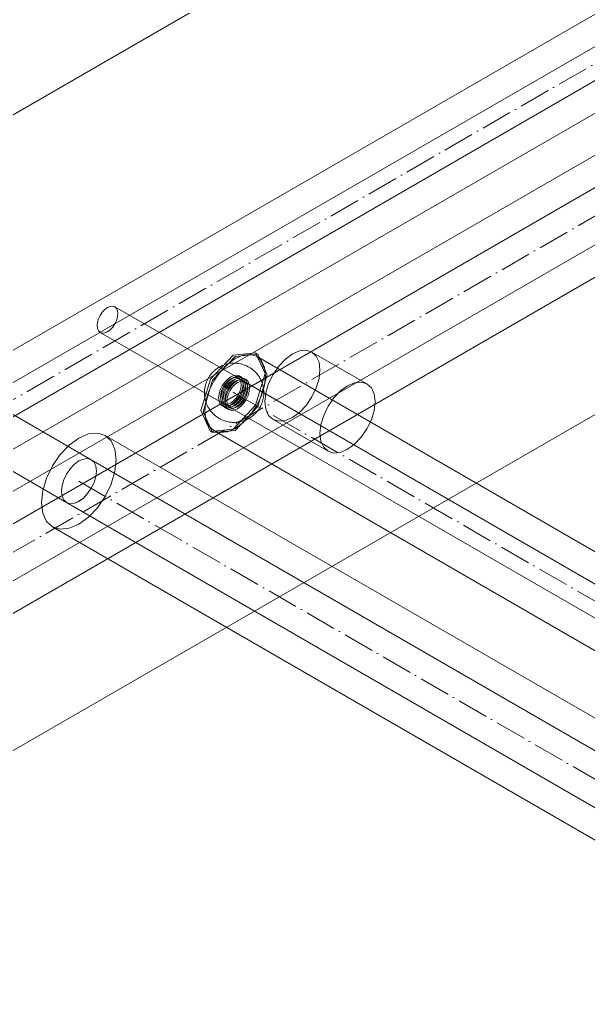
# Model space of a CAD drawing. Header units: millimetres. Extents: x -88595 to 880822, y -1054509 to -148035.
# Drawn here: x 387685 to 387867.8, y -327502.3 to -327189.6 of the extents above; entities that cross this region are included whole.
import ezdxf

# ---------------------------------------------------------------- set-up
doc = ezdxf.new("R2010")
doc.units = ezdxf.units.MM
doc.linetypes.add('$12$ADSK_Осевая', pattern=[14, 10, -2, 0, -2])
for name, color, linetype, lineweight in [('Изоляция', 7, 'Continuous', 18), ('Оборудование', 7, 'Continuous', 18), ('Трубопровод', 7, 'Continuous', 18), ('Трубопроводы', 7, 'Continuous', 18)]:
    doc.layers.add(name, color=color, linetype=linetype, lineweight=lineweight)

# ---------------------------------------------------------------- blocks, each defined once
blk = doc.blocks.new('$0$ADSK_Канальный блок кондиционера1 - AD242MJERAB-3267365-В_ОВ3_1')
at = {"layer": 'Оборудование'}
for p, q in [((18316.91, 6919.34), (18809.76, 7203.89)), ((18809.76, 6999.76), (18316.91, 6715.21)), ((18491.11, 6892.83), (18450.81, 6916.1)), ((18446.06, 6907.87), (18486.36, 6884.6)), ((18531.76, 6891.38), (18514.08, 6901.58)), ((18443.21, 6867.02), (18402.91, 6890.29)), ((18501.58, 6879.93), (18519.26, 6869.73)), ((18394.97, 6876.53), (18435.27, 6853.26))]:
    blk.add_line(p, q, dxfattribs=at)
for points in [[(18445.07, 6910.05, 0), (18445.19, 6911.12, 0), (18445.52, 6912.25, 0), (18446.06, 6913.36, 0), (18446.75, 6914.38, 0), (18447.56, 6915.23, 0), (18448.43, 6915.87, 0), (18449.3, 6916.24, 0), (18450.11, 6916.32, 0), (18450.81, 6916.1, 0), (18451.34, 6915.61, 0), (18451.68, 6914.86, 0), (18451.79, 6913.93, 0)], [(18451.79, 6913.93, 0), (18451.68, 6912.86, 0), (18451.34, 6911.73, 0), (18450.81, 6910.62, 0), (18450.11, 6909.6, 0), (18449.3, 6908.74, 0), (18448.43, 6908.11, 0), (18447.56, 6907.74, 0), (18446.75, 6907.66, 0), (18446.06, 6907.87, 0), (18445.52, 6908.37, 0), (18445.19, 6909.11, 0), (18445.07, 6910.05, 0)], [(18498.99, 6885.66, 0), (18499.29, 6888.47, 0), (18500.18, 6891.44, 0), (18501.58, 6894.37, 0), (18503.41, 6897.05, 0), (18505.54, 6899.3, 0), (18507.83, 6900.96, 0), (18510.12, 6901.94, 0), (18512.25, 6902.15, 0), (18514.08, 6901.58, 0), (18515.48, 6900.28, 0), (18516.37, 6898.33, 0), (18516.67, 6895.86, 0)], [(18516.67, 6895.86, 0), (18516.37, 6893.05, 0), (18515.48, 6890.07, 0), (18514.08, 6887.15, 0), (18512.25, 6884.47, 0), (18510.12, 6882.22, 0), (18507.83, 6880.55, 0), (18505.54, 6879.58, 0), (18503.41, 6879.37, 0), (18501.58, 6879.93, 0), (18500.18, 6881.24, 0), (18499.29, 6883.19, 0), (18498.99, 6885.66, 0)], [(18492.1, 6890.66, 0), (18491.98, 6891.59, 0), (18491.65, 6892.34, 0), (18491.11, 6892.83, 0), (18490.42, 6893.05, 0), (18489.61, 6892.97, 0), (18488.74, 6892.6, 0), (18487.87, 6891.96, 0), (18487.06, 6891.11, 0), (18486.36, 6890.09, 0), (18485.83, 6888.98, 0), (18485.49, 6887.85, 0), (18485.38, 6886.78, 0)], [(18534.35, 6885.66, 0), (18534.05, 6888.12, 0), (18533.16, 6890.07, 0), (18531.76, 6891.38, 0), (18529.93, 6891.94, 0), (18527.8, 6891.73, 0), (18525.51, 6890.76, 0), (18523.22, 6889.09, 0), (18521.09, 6886.84, 0), (18519.26, 6884.16, 0), (18517.85, 6881.24, 0), (18516.97, 6878.26, 0), (18516.67, 6875.45, 0)], [(18485.38, 6886.78, 0), (18485.49, 6885.84, 0), (18485.83, 6885.1, 0), (18486.36, 6884.6, 0), (18487.06, 6884.39, 0), (18487.87, 6884.47, 0), (18488.74, 6884.84, 0), (18489.61, 6885.47, 0), (18490.42, 6886.33, 0), (18491.11, 6887.35, 0), (18491.65, 6888.46, 0), (18491.98, 6889.59, 0), (18492.1, 6890.66, 0)], [(18516.67, 6875.45, 0), (18516.97, 6872.98, 0), (18517.85, 6871.03, 0), (18519.26, 6869.73, 0), (18521.09, 6869.16, 0), (18523.22, 6869.37, 0), (18525.51, 6870.35, 0), (18527.8, 6872.01, 0), (18529.93, 6874.27, 0), (18531.76, 6876.94, 0), (18533.16, 6879.87, 0), (18534.05, 6882.84, 0), (18534.35, 6885.66, 0)], [(18444.85, 6863.38, 0), (18444.66, 6864.95, 0), (18444.1, 6866.19, 0), (18443.21, 6867.02, 0), (18442.05, 6867.38, 0), (18440.69, 6867.24, 0), (18439.24, 6866.62, 0), (18437.79, 6865.56, 0), (18436.43, 6864.13, 0), (18435.27, 6862.43, 0), (18434.38, 6860.57, 0), (18433.82, 6858.69, 0), (18433.63, 6856.9, 0)], [(18433.63, 6856.9, 0), (18433.82, 6855.33, 0), (18434.38, 6854.09, 0), (18435.27, 6853.26, 0), (18436.43, 6852.9, 0), (18437.79, 6853.04, 0), (18439.24, 6853.66, 0), (18440.69, 6854.72, 0), (18442.05, 6856.15, 0), (18443.21, 6857.85, 0), (18444.1, 6859.71, 0), (18444.66, 6861.59, 0), (18444.85, 6863.38, 0)]]:
    blk.add_polyline3d(points, dxfattribs=at)
blk = doc.blocks.new('$0$ADSK_МедьПайка_Муфта редукционная - Муфта редукционная медная под пайку-3268008-В_ОВ3_1')
at = {"layer": 'Трубопроводы', "color": 190, "true_color": 0x8000ff}
for p, q in [((18491.11, 6892.83), (18490.41, 6893.24)), ((18491.51, 6893.52), (18490.81, 6893.93)), ((18492.21, 6893.14), (18491.49, 6893.54)), ((18492.53, 6892.02), (18491.83, 6892.43)), ((18492.93, 6892.72), (18492.23, 6893.12)), ((18489.45, 6888.31), (18488.74, 6888.72)), ((18485.26, 6884.32), (18485.96, 6883.91)), ((18485.66, 6885.01), (18486.36, 6884.6)), ((18485.94, 6883.92), (18486.65, 6883.51)), ((18486.67, 6883.49), (18487.37, 6883.09)), ((18487.07, 6884.19), (18487.77, 6883.78))]:
    blk.add_line(p, q, dxfattribs=at)
for points in [[(18498.61, 6888.51, 0), (18498.61, 6888.85, 0), (18498.59, 6889.2, 0), (18498.55, 6889.56, 0), (18498.5, 6889.94, 0), (18498.43, 6890.34, 0), (18498.35, 6890.75, 0), (18498.23, 6891.17, 0), (18498.09, 6891.61, 0), (18497.93, 6892.06, 0), (18497.73, 6892.52, 0), (18497.49, 6892.99, 0), (18497.22, 6893.47, 0), (18496.91, 6893.95, 0), (18496.56, 6894.42, 0), (18496.17, 6894.88, 0), (18495.73, 6895.33, 0), (18495.26, 6895.76, 0), (18494.75, 6896.17, 0), (18494.21, 6896.54, 0), (18493.64, 6896.88, 0), (18493.05, 6897.17, 0), (18492.45, 6897.42, 0), (18491.84, 6897.63, 0), (18491.23, 6897.79, 0), (18490.63, 6897.91, 0), (18490.04, 6897.99, 0), (18489.47, 6898.03, 0), (18488.92, 6898.03, 0), (18488.39, 6898.01, 0), (18487.88, 6897.96, 0), (18487.4, 6897.88, 0), (18486.94, 6897.79, 0), (18486.51, 6897.68, 0), (18486.11, 6897.55, 0), (18485.72, 6897.42, 0), (18485.36, 6897.27, 0), (18485.03, 6897.12, 0), (18484.71, 6896.96, 0), (18484.41, 6896.8, 0), (18484.13, 6896.64, 0), (18483.86, 6896.47, 0), (18483.61, 6896.3, 0), (18483.37, 6896.13, 0), (18483.15, 6895.95, 0), (18482.94, 6895.78, 0), (18482.74, 6895.6, 0), (18482.55, 6895.43, 0), (18482.37, 6895.25, 0), (18482.19, 6895.08, 0), (18482.03, 6894.9, 0), (18481.87, 6894.72, 0), (18481.72, 6894.54, 0), (18481.58, 6894.36, 0), (18481.44, 6894.18, 0), (18481.31, 6894, 0), (18481.19, 6893.82, 0), (18481.06, 6893.63, 0), (18480.95, 6893.44, 0), (18480.84, 6893.26, 0), (18480.73, 6893.06, 0), (18480.63, 6892.87, 0), (18480.53, 6892.67, 0), (18480.43, 6892.47, 0), (18480.34, 6892.26, 0), (18480.25, 6892.05, 0), (18480.17, 6891.84, 0), (18480.09, 6891.62, 0), (18480.02, 6891.39, 0), (18479.95, 6891.16, 0), (18479.88, 6890.92, 0), (18479.82, 6890.67, 0), (18479.76, 6890.42, 0), (18479.71, 6890.16, 0), (18479.67, 6889.89, 0), (18479.63, 6889.6, 0), (18479.6, 6889.31, 0), (18479.58, 6889.01, 0), (18479.57, 6888.69, 0), (18479.57, 6888.51, 0)], [(18484.11, 6886.86, 0), (18484.24, 6888.11, 0), (18484.63, 6889.43, 0), (18485.26, 6890.73, 0), (18486.07, 6891.92, 0), (18487.02, 6892.92, 0), (18488.03, 6893.66, 0), (18489.05, 6894.09, 0), (18489.99, 6894.18, 0), (18490.81, 6893.93, 0), (18491.43, 6893.35, 0), (18491.82, 6892.49, 0), (18491.96, 6891.39, 0)], [(18491.96, 6891.39, 0), (18491.82, 6890.14, 0), (18491.43, 6888.82, 0), (18490.81, 6887.52, 0), (18489.99, 6886.33, 0), (18489.05, 6885.33, 0), (18488.03, 6884.59, 0), (18487.02, 6884.16, 0), (18486.07, 6884.07, 0), (18485.26, 6884.32, 0), (18484.63, 6884.9, 0), (18484.24, 6885.76, 0), (18484.11, 6886.86, 0)], [(18491.39, 6891.06, 0), (18491.28, 6892, 0), (18490.94, 6892.74, 0), (18490.41, 6893.24, 0), (18489.71, 6893.45, 0), (18488.9, 6893.37, 0), (18488.03, 6893, 0), (18487.16, 6892.37, 0), (18486.35, 6891.51, 0), (18485.66, 6890.5, 0), (18485.12, 6889.39, 0), (18484.79, 6888.26, 0), (18484.67, 6887.19, 0)], [(18484.81, 6886.45, 0), (18484.95, 6887.7, 0), (18485.34, 6889.02, 0), (18485.96, 6890.32, 0), (18486.78, 6891.51, 0), (18487.72, 6892.51, 0), (18488.74, 6893.25, 0), (18489.75, 6893.68, 0), (18490.7, 6893.77, 0), (18491.51, 6893.52, 0), (18492.14, 6892.95, 0), (18492.53, 6892.08, 0), (18492.66, 6890.98, 0)], [(18492.66, 6890.98, 0), (18492.53, 6892.08, 0), (18492.14, 6892.95, 0), (18491.51, 6893.52, 0), (18490.7, 6893.77, 0), (18489.75, 6893.68, 0), (18488.74, 6893.25, 0), (18487.72, 6892.51, 0), (18486.78, 6891.51, 0), (18485.96, 6890.32, 0), (18485.34, 6889.02, 0), (18484.95, 6887.7, 0), (18484.81, 6886.45, 0)], [(18485.38, 6886.78, 0), (18485.49, 6887.85, 0), (18485.83, 6888.98, 0), (18486.36, 6890.09, 0), (18487.06, 6891.11, 0), (18487.87, 6891.96, 0), (18488.74, 6892.6, 0), (18489.61, 6892.97, 0), (18490.42, 6893.05, 0), (18491.11, 6892.83, 0), (18491.65, 6892.34, 0), (18491.98, 6891.59, 0), (18492.1, 6890.66, 0)], [(18493.38, 6890.58, 0), (18493.24, 6891.68, 0), (18492.85, 6892.54, 0), (18492.23, 6893.12, 0), (18491.41, 6893.38, 0), (18490.46, 6893.28, 0), (18489.45, 6892.85, 0), (18488.43, 6892.11, 0), (18487.48, 6891.11, 0), (18486.67, 6889.91, 0), (18486.04, 6888.61, 0), (18485.65, 6887.29, 0), (18485.51, 6886.04, 0)], [(18485.51, 6886.04, 0), (18485.65, 6887.29, 0), (18486.04, 6888.61, 0), (18486.67, 6889.91, 0), (18487.48, 6891.11, 0), (18488.43, 6892.11, 0), (18489.45, 6892.85, 0), (18490.46, 6893.28, 0), (18491.41, 6893.38, 0), (18492.23, 6893.12, 0), (18492.85, 6892.54, 0), (18493.24, 6891.68, 0), (18493.38, 6890.58, 0)], [(18492.81, 6890.25, 0), (18492.7, 6891.19, 0), (18492.36, 6891.94, 0), (18491.83, 6892.43, 0), (18491.13, 6892.65, 0), (18490.32, 6892.57, 0), (18489.45, 6892.2, 0), (18488.57, 6891.56, 0), (18487.76, 6890.7, 0), (18487.07, 6889.68, 0), (18486.53, 6888.57, 0), (18486.19, 6887.44, 0), (18486.08, 6886.37, 0)], [(18494.08, 6890.17, 0), (18493.95, 6891.27, 0), (18493.56, 6892.14, 0), (18492.93, 6892.72, 0), (18492.12, 6892.97, 0), (18491.17, 6892.87, 0), (18490.15, 6892.44, 0), (18489.13, 6891.7, 0), (18488.19, 6890.7, 0), (18487.37, 6889.51, 0), (18486.75, 6888.2, 0), (18486.35, 6886.88, 0), (18486.22, 6885.63, 0)], [(18486.79, 6885.96, 0), (18486.9, 6887.03, 0), (18487.24, 6888.16, 0), (18487.77, 6889.27, 0), (18488.47, 6890.3, 0), (18489.28, 6891.15, 0), (18490.15, 6891.79, 0), (18491.02, 6892.16, 0), (18491.84, 6892.24, 0), (18492.53, 6892.02, 0), (18493.07, 6891.53, 0), (18493.4, 6890.78, 0), (18493.52, 6889.84, 0)], [(18479.57, 6888.51, 0), (18479.58, 6888.18, 0), (18479.6, 6887.83, 0), (18479.63, 6887.46, 0), (18479.68, 6887.08, 0), (18479.75, 6886.69, 0), (18479.84, 6886.28, 0), (18479.95, 6885.85, 0), (18480.09, 6885.42, 0), (18480.26, 6884.97, 0), (18480.46, 6884.5, 0), (18480.69, 6884.03, 0), (18480.96, 6883.56, 0), (18481.27, 6883.08, 0), (18481.62, 6882.61, 0), (18482.02, 6882.14, 0), (18482.45, 6881.69, 0), (18482.92, 6881.26, 0), (18483.43, 6880.86, 0), (18483.97, 6880.49, 0), (18484.54, 6880.15, 0), (18485.13, 6879.86, 0), (18485.73, 6879.61, 0), (18486.34, 6879.4, 0), (18486.95, 6879.24, 0), (18487.55, 6879.12, 0), (18488.14, 6879.04, 0), (18488.71, 6879, 0), (18489.27, 6878.99, 0), (18489.8, 6879.02, 0), (18490.3, 6879.07, 0), (18490.79, 6879.15, 0), (18491.24, 6879.24, 0), (18491.67, 6879.35, 0), (18492.08, 6879.47, 0), (18492.46, 6879.61, 0), (18492.82, 6879.75, 0), (18493.16, 6879.9, 0), (18493.47, 6880.06, 0), (18493.77, 6880.22, 0), (18494.06, 6880.39, 0), (18494.32, 6880.56, 0), (18494.57, 6880.73, 0), (18494.81, 6880.9, 0), (18495.03, 6881.07, 0), (18495.24, 6881.25, 0), (18495.44, 6881.42, 0), (18495.63, 6881.6, 0), (18495.82, 6881.77, 0), (18495.99, 6881.95, 0), (18496.15, 6882.13, 0), (18496.31, 6882.31, 0), (18496.46, 6882.48, 0), (18496.6, 6882.66, 0), (18496.74, 6882.84, 0), (18496.87, 6883.03, 0), (18497, 6883.21, 0), (18497.12, 6883.39, 0), (18497.23, 6883.58, 0), (18497.35, 6883.77, 0), (18497.45, 6883.96, 0), (18497.56, 6884.16, 0), (18497.66, 6884.36, 0), (18497.75, 6884.56, 0), (18497.84, 6884.76, 0), (18497.93, 6884.97, 0), (18498.01, 6885.19, 0), (18498.09, 6885.41, 0), (18498.17, 6885.63, 0), (18498.24, 6885.87, 0), (18498.3, 6886.11, 0), (18498.36, 6886.35, 0), (18498.42, 6886.61, 0), (18498.47, 6886.87, 0), (18498.51, 6887.14, 0), (18498.55, 6887.42, 0), (18498.58, 6887.72, 0), (18498.6, 6888.02, 0), (18498.61, 6888.34, 0), (18498.61, 6888.51, 0)], [(18484.67, 6887.19, 0), (18484.79, 6886.25, 0), (18485.12, 6885.51, 0), (18485.66, 6885.01, 0), (18486.35, 6884.8, 0), (18487.16, 6884.88, 0), (18488.03, 6885.25, 0), (18488.9, 6885.88, 0), (18489.71, 6886.74, 0), (18490.41, 6887.75, 0), (18490.94, 6888.87, 0), (18491.28, 6889.99, 0), (18491.39, 6891.06, 0)], [(18492.66, 6890.98, 0), (18492.53, 6889.73, 0), (18492.14, 6888.41, 0), (18491.51, 6887.12, 0), (18490.7, 6885.93, 0), (18489.75, 6884.93, 0), (18488.74, 6884.19, 0), (18487.72, 6883.75, 0), (18486.78, 6883.66, 0), (18485.96, 6883.91, 0), (18485.34, 6884.49, 0), (18484.95, 6885.36, 0), (18484.81, 6886.45, 0)], [(18484.81, 6886.45, 0), (18484.95, 6885.36, 0), (18485.34, 6884.49, 0), (18485.96, 6883.91, 0), (18486.78, 6883.66, 0), (18487.72, 6883.75, 0), (18488.74, 6884.19, 0), (18489.75, 6884.93, 0), (18490.7, 6885.93, 0), (18491.51, 6887.12, 0), (18492.14, 6888.41, 0), (18492.53, 6889.73, 0), (18492.66, 6890.98, 0)], [(18492.1, 6890.66, 0), (18491.98, 6889.59, 0), (18491.65, 6888.46, 0), (18491.11, 6887.35, 0), (18490.42, 6886.33, 0), (18489.61, 6885.47, 0), (18488.74, 6884.84, 0), (18487.87, 6884.47, 0), (18487.06, 6884.39, 0), (18486.36, 6884.6, 0), (18485.83, 6885.1, 0), (18485.49, 6885.84, 0), (18485.38, 6886.78, 0)], [(18485.51, 6886.04, 0), (18485.65, 6884.94, 0), (18486.04, 6884.07, 0), (18486.67, 6883.49, 0), (18487.48, 6883.24, 0), (18488.43, 6883.34, 0), (18489.45, 6883.77, 0), (18490.46, 6884.51, 0), (18491.41, 6885.51, 0), (18492.23, 6886.7, 0), (18492.85, 6888.01, 0), (18493.24, 6889.33, 0), (18493.38, 6890.58, 0)], [(18493.38, 6890.58, 0), (18493.24, 6889.33, 0), (18492.85, 6888.01, 0), (18492.23, 6886.7, 0), (18491.41, 6885.51, 0), (18490.46, 6884.51, 0), (18489.45, 6883.77, 0), (18488.43, 6883.34, 0), (18487.48, 6883.24, 0), (18486.67, 6883.49, 0), (18486.04, 6884.07, 0), (18485.65, 6884.94, 0), (18485.51, 6886.04, 0)], [(18486.08, 6886.37, 0), (18486.19, 6885.43, 0), (18486.53, 6884.68, 0), (18487.07, 6884.19, 0), (18487.76, 6883.97, 0), (18488.57, 6884.05, 0), (18489.45, 6884.42, 0), (18490.32, 6885.06, 0), (18491.13, 6885.91, 0), (18491.83, 6886.94, 0), (18492.36, 6888.05, 0), (18492.7, 6889.18, 0), (18492.81, 6890.25, 0)], [(18486.22, 6885.63, 0), (18486.35, 6884.53, 0), (18486.75, 6883.67, 0), (18487.37, 6883.09, 0), (18488.19, 6882.83, 0), (18489.13, 6882.93, 0), (18490.15, 6883.36, 0), (18491.17, 6884.1, 0), (18492.12, 6885.1, 0), (18492.93, 6886.3, 0), (18493.56, 6887.6, 0), (18493.95, 6888.92, 0), (18494.08, 6890.17, 0)], [(18493.52, 6889.84, 0), (18493.4, 6888.77, 0), (18493.07, 6887.64, 0), (18492.53, 6886.53, 0), (18491.84, 6885.51, 0), (18491.02, 6884.65, 0), (18490.15, 6884.01, 0), (18489.28, 6883.64, 0), (18488.47, 6883.56, 0), (18487.77, 6883.78, 0), (18487.24, 6884.27, 0), (18486.9, 6885.02, 0), (18486.79, 6885.96, 0)]]:
    blk.add_polyline3d(points, dxfattribs=at)

msp = doc.modelspace()

# ---------------------------------------------------------------- linework, layer by layer
at = {"layer": 'Изоляция', "color": 190, "true_color": 0x8000ff}
for p, q in [((387945.57, -327144.11), (386797.45, -327806.98)), ((386811.21, -327830.81), (387959.33, -327167.95)), ((387761.59, -327297.01), (387760.88, -327296.6)), ((387959.33, -327412.09), (387761.19, -327297.7)), ((387746.33, -327321.81), (387747.04, -327322.21)), ((387747.43, -327321.53), (387945.57, -327435.92))]:
    msp.add_line(p, q, dxfattribs=at)
at = {"layer": 'Изоляция', "color": 134, "true_color": 0x00a6a6}
for p, q in [((387925.66, -327200.92), (386789.44, -327856.92)), ((386806.38, -327886.26), (387942.6, -327230.26)), ((387942.6, -327455.92), (387712.58, -327323.11)), ((387695.64, -327352.45), (387925.66, -327485.26))]:
    msp.add_line(p, q, dxfattribs=at)
at = {"layer": 'Изоляция', "color": 190, "true_color": 0x8000ff}
for points in [[(387743.32, -327315.15, 0), (387746.33, -327305.01, 0), (387753.61, -327297.33, 0)], [(387754.31, -327297.73, 0), (387747.04, -327305.41, 0), (387744.03, -327315.55, 0)], [(387744.58, -327315.23, 0), (387744.92, -327312.13, 0), (387745.89, -327308.86, 0), (387747.43, -327305.64, 0), (387749.45, -327302.69, 0), (387751.8, -327300.22, 0), (387754.31, -327298.38, 0)], [(387753.61, -327297.33, 0), (387760.88, -327296.6, 0), (387763.9, -327303.27, 0)], [(387764.6, -327303.67, 0), (387761.59, -327297.01, 0), (387754.31, -327297.73, 0)], [(387754.31, -327298.38, 0), (387756.83, -327297.31, 0), (387759.18, -327297.08, 0), (387761.19, -327297.7, 0), (387762.74, -327299.13, 0), (387763.71, -327301.28, 0), (387764.04, -327304, 0)], [(387763.9, -327303.27, 0), (387760.88, -327313.41, 0), (387753.61, -327321.09, 0)], [(387754.31, -327321.49, 0), (387761.59, -327313.81, 0), (387764.6, -327303.67, 0)], [(387764.04, -327304, 0), (387763.71, -327307.1, 0), (387762.74, -327310.37, 0), (387761.19, -327313.59, 0), (387759.18, -327316.53, 0), (387756.83, -327319.01, 0), (387754.31, -327320.85, 0)], [(387753.61, -327321.09, 0), (387746.33, -327321.81, 0), (387743.32, -327315.15, 0)], [(387744.03, -327315.55, 0), (387747.04, -327322.21, 0), (387754.31, -327321.49, 0)], [(387754.31, -327320.85, 0), (387751.8, -327321.92, 0), (387749.45, -327322.15, 0), (387747.43, -327321.53, 0), (387745.89, -327320.1, 0), (387744.92, -327317.95, 0), (387744.58, -327315.23, 0)]]:
    msp.add_polyline3d(points, dxfattribs=at)
at = {"layer": 'Изоляция', "color": 134, "true_color": 0x00a6a6}
for points in [[(387692.13, -327344.7, 0), (387692.54, -327340.88, 0), (387693.74, -327336.86, 0), (387695.64, -327332.89, 0), (387698.12, -327329.26, 0), (387701.01, -327326.21, 0), (387704.11, -327323.95, 0)], [(387704.11, -327323.95, 0), (387707.21, -327322.63, 0), (387710.1, -327322.35, 0), (387712.58, -327323.11, 0), (387714.48, -327324.88, 0), (387715.68, -327327.52, 0), (387716.09, -327330.87, 0)], [(387716.09, -327330.87, 0), (387715.68, -327334.68, 0), (387714.48, -327338.71, 0), (387712.58, -327342.67, 0), (387710.1, -327346.3, 0), (387707.21, -327349.35, 0), (387704.11, -327351.61, 0)], [(387704.11, -327351.61, 0), (387701.01, -327352.93, 0), (387698.12, -327353.22, 0), (387695.64, -327352.45, 0), (387693.74, -327350.69, 0), (387692.54, -327348.04, 0), (387692.13, -327344.7, 0)]]:
    msp.add_polyline3d(points, dxfattribs=at)
at = {"layer": 'Трубопровод', "color": 190, "true_color": 0x8000ff}
for p, q in [((387950.07, -327151.91), (386799.31, -327816.3)), ((386804.07, -327824.54), (387954.83, -327160.15)), ((387954.83, -327419.88), (387756.69, -327305.49)), ((387751.93, -327313.74), (387950.07, -327428.13))]:
    msp.add_line(p, q, dxfattribs=at)
at = {"layer": 'Трубопровод', "color": 190, "linetype": '$12$ADSK_Осевая', "true_color": 0x8000ff}
for p, q in [((387952.45, -327156.03), (386801.69, -327820.42)), ((387952.45, -327156.03), (386801.69, -327820.42)), ((387754.31, -327309.61), (387952.45, -327424.01)), ((387754.31, -327309.61), (387952.45, -327424.01))]:
    msp.add_line(p, q, dxfattribs=at)
at = {"layer": 'Трубопровод', "color": 134, "true_color": 0x00a6a6}
for p, q in [((387930.16, -327208.72), (386791.84, -327865.93)), ((386799.78, -327879.68), (387938.1, -327222.47)), ((387938.1, -327463.71), (387708.08, -327330.91)), ((387700.14, -327344.66), (387930.16, -327477.46))]:
    msp.add_line(p, q, dxfattribs=at)
at = {"layer": 'Трубопровод', "color": 134, "linetype": '$12$ADSK_Осевая', "true_color": 0x00a6a6}
for p, q in [((387934.13, -327215.59), (386795.81, -327872.81)), ((387934.13, -327215.59), (386795.81, -327872.81)), ((387704.11, -327337.78), (387934.13, -327470.59)), ((387704.11, -327337.78), (387934.13, -327470.59))]:
    msp.add_line(p, q, dxfattribs=at)
at = {"layer": 'Трубопровод', "color": 190, "true_color": 0x8000ff}
for points in [[(387754.31, -327305.73, 0), (387755.19, -327305.36, 0), (387756, -327305.28, 0), (387756.69, -327305.49, 0), (387757.23, -327305.99, 0), (387757.57, -327306.73, 0), (387757.68, -327307.67, 0)], [(387750.95, -327311.56, 0), (387751.06, -327310.49, 0), (387751.4, -327309.35, 0), (387751.93, -327308.24, 0), (387752.63, -327307.22, 0), (387753.44, -327306.36, 0), (387754.31, -327305.73, 0)], [(387757.68, -327307.67, 0), (387757.57, -327308.74, 0), (387757.23, -327309.87, 0), (387756.69, -327310.99, 0), (387756, -327312.01, 0), (387755.19, -327312.87, 0), (387754.31, -327313.5, 0)], [(387754.31, -327313.5, 0), (387753.44, -327313.87, 0), (387752.63, -327313.95, 0), (387751.93, -327313.74, 0), (387751.4, -327313.24, 0), (387751.06, -327312.5, 0), (387750.95, -327311.56, 0)]]:
    msp.add_polyline3d(points, dxfattribs=at)
at = {"layer": 'Трубопровод', "color": 134, "true_color": 0x00a6a6}
for points in [[(387698.5, -327341.02, 0), (387698.69, -327339.24, 0), (387699.25, -327337.35, 0), (387700.14, -327335.49, 0), (387701.3, -327333.79, 0), (387702.66, -327332.36, 0), (387704.11, -327331.3, 0)], [(387704.11, -327331.3, 0), (387705.56, -327330.68, 0), (387706.92, -327330.55, 0), (387708.08, -327330.91, 0), (387708.97, -327331.73, 0), (387709.53, -327332.97, 0), (387709.72, -327334.54, 0)], [(387709.72, -327334.54, 0), (387709.53, -327336.33, 0), (387708.97, -327338.22, 0), (387708.08, -327340.08, 0), (387706.92, -327341.78, 0), (387705.56, -327343.21, 0), (387704.11, -327344.27, 0)], [(387704.11, -327344.27, 0), (387702.66, -327344.88, 0), (387701.3, -327345.02, 0), (387700.14, -327344.66, 0), (387699.25, -327343.83, 0), (387698.69, -327342.59, 0), (387698.5, -327341.02, 0)]]:
    msp.add_polyline3d(points, dxfattribs=at)

# ---------------------------------------------------------------- block references
at = {"layer": 'Оборудование'}
msp.add_blockref('$0$ADSK_Канальный блок кондиционера1 - AD242MJERAB-3267365-В_ОВ3_1', (369264.87, -334197.92), dxfattribs=at)
at = {"layer": 'Трубопроводы', "color": 190, "true_color": 0x8000ff}
msp.add_blockref('$0$ADSK_МедьПайка_Муфта редукционная - Муфта редукционная медная под пайку-3268008-В_ОВ3_1', (369264.87, -334197.92), dxfattribs=at)

doc.saveas('drawing.dxf')
